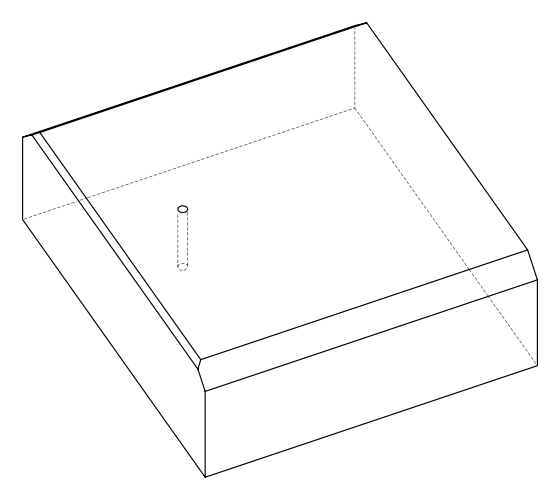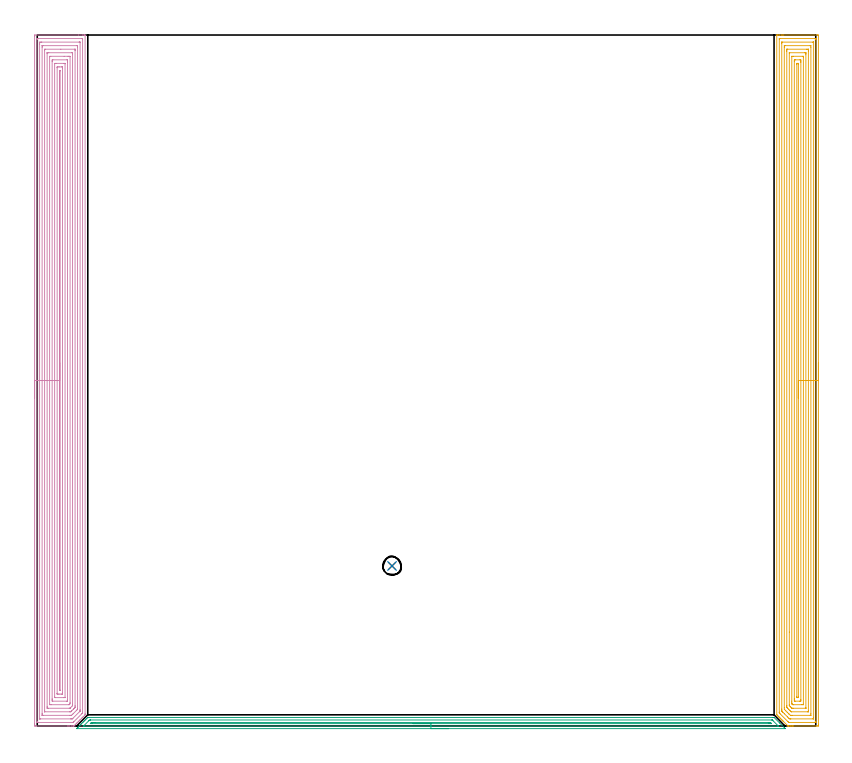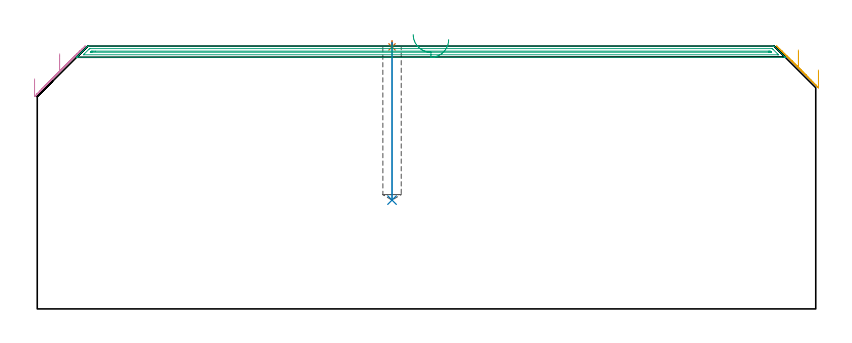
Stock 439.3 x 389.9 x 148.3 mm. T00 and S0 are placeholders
(PLAN: 5 operations, 2 tool changes, 72.8 min)
(1 SPOT_DRILL | STEP1POCKET | NXT0321_9005460120000 | 0.03 min | 3 mm3)
(2 DRILL_BLIND_HOLE_INTO_CENTER | STEP1POCKET | UGT0301_499 | 0.36 min | 7165 mm3)
(3 AREA_MILL | FG_CHAMFER_SURFACE | UGT0205_001 | 9.61 min | 8092 mm3)
(4 AREA_MILL_1 | FG_CHAMFER_SURFACE_1 | UGT0205_001 | 34.48 min | 158184 mm3)
(5 AREA_MILL_2 | FG_CHAMFER_SURFACE_2 | UGT0205_001 | 28.29 min | 107487 mm3)
(TOOL NXT0321_9005460120000 | NC Spot Drill, 142deg, 12mm, Carbide, Uncoated | D12 PA142 FL30 Z2)
(TOOL UGT0301_499 | Carbide Drill 10.4 mm | D10.4 PA118 FL87 Z2)
(TOOL UGT0205_001 | Chamfer Mill 20 x 3 x 45 deg. | D20 FL50 Z2)
(OP 1 SPOT_DRILL)
G17 G21 G94 G90
T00 M6
G54
G17 G0 G90 X200.2 Y90.3 S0 M3
G43 Z158.3 H0
G94 G81 G98 Z147.852 F250. R151.3
G80
M5
M2
(OP 2 DRILL_BLIND_HOLE_INTO_CENTER)
G17 G21 G94 G90
T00 M6
G54
G17 G0 G90 X200.2 Y90.3 S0 M3
G43 Z158.3 H0
G94 G81 G98 Z61.4 F250. R150.3
G80
M5
M2
(OP 3 AREA_MILL)
G17 G21 G94 G90
T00 M6
G54
G17 G0 G90 X232.15 Y-1.5 S1061 M3
G43 Z158.3 H0
Z152.
G94 G1 X232.112 Z151.128 F250.
X231.998 Z150.264
X231.809 Z149.412
X231.547 Z148.58
X231.213 Z147.774
X230.81 Z147.
X230.341 Z146.264
X229.81 Z145.572
X229.221 Z144.929
X228.578 Z144.34
X227.886 Z143.808
X227.15 Z143.34
X226.376 Z142.937
X225.57 Z142.603
X224.738 Z142.341
X223.886 Z142.152
X223.021 Z142.038
X222.15 Z142.
X22.351 Y-1.499 Z142.001
X22.217 Y-1.494 Z142.004
X22.258 Y-1.446 Z142.052
X22.378 Y-1.322 Z142.177
X22.825 Y-0.873 Z142.623
X22.988 Y-0.709 Z142.786
X23.272 Y-0.428 Z143.072
X23.286 Y-0.414 Z143.086
X23.873 Y0.176 Z143.671
X24.165 Y0.466 Z143.966
X24.758 Y1.06 Z144.556
X25.046 Y1.347 Z144.846
X25.059 Y1.359 Z144.859
X25.643 Y1.945 Z145.441
X25.995 Y2.296 Z145.795
X26.528 Y2.829 Z146.326
X27.119 Y3.419 Z146.919
X27.294 Y3.595 Z147.093
X27.412 Y3.714 Z147.211
X28.004 Y4.304 Z147.803
X28.446 Y4.746 Z148.246
X28.45 Y4.749 Z148.249
X28.505 Y4.799 Z148.284
X29.082 Y4.8 Z148.3
X415.218
X415.795 Y4.799 Z148.284
X415.851 Y4.749 Z148.249
X418.952 Y1.65 Z145.147
X421.606 Y-1.004 Z142.492
X421.975 Y-1.375 Z142.125
X422.046 Y-1.446 Z142.054
X422.071 Y-1.473 Z142.027
X422.083 Y-1.494 Z142.005
X422.071 Y-1.5 Z142.
X222.15
Y-0.086 Z143.414
X26.365 Y-0.085 Z143.415
X26.085 Y-0.076 Z143.424
X26.12 Y-0.037 Z143.463
X26.215 Y0.064 Z143.564
X26.315 Y0.166 Z143.666
X26.4 Y0.251 Z143.751
X29.082 Y2.931 Z146.431
X29.332 Y3.172 Z146.672
X29.55 Y3.379 Z146.879
X29.975 Y3.385 Z146.885
X30.009 Y3.386 Z146.886
X414.573 Y3.385 Z146.885
X414.681 Y3.384 Z146.884
X414.734 Y3.382 Z146.882
X414.756 Y3.379 Z146.879
X414.805 Y3.334 Z146.834
X415.218 Y2.931 Z146.431
X417.9 Y0.25 Z143.75
X418.113 Y0.031 Z143.531
X418.198 Y-0.059 Z143.441
X418.211 Y-0.08 Z143.42
X418.179 Y-0.082 Z143.418
X418.086 Y-0.084 Z143.416
X417.9 Y-0.086 Z143.414
X417.866
X222.15
Y1.328 Z144.828
X30.869 Y1.329 Z144.829
X30.299 Y1.33 Z144.83
X30.012 Y1.334 Z144.834
X29.975 Y1.336 Z144.836
X29.953 Y1.344 Z144.844
X29.962 Y1.357 Z144.857
X29.975 Y1.375 Z144.875
X30.113 Y1.513 Z145.013
X30.252 Y1.65 Z145.15
X30.564 Y1.952 Z145.452
X30.869 Y1.964 Z145.464
X31.44 Y1.97 Z145.47
X32.657 Y1.972 Z145.472
X412.537 Y1.971 Z145.471
X413.109 Y1.968 Z145.468
X413.431 Y1.964 Z145.464
X413.737 Y1.952 Z145.452
X414.044 Y1.65 Z145.15
X414.325 Y1.367 Z144.867
X414.345 Y1.335 Z144.835
X414.325 Y1.334 Z144.834
X413.754 Y1.33 Z144.83
X413.431 Y1.329 Z144.829
X412.862 Y1.328 Z144.828
X222.15
X221.278 Z144.867
X220.413 Z144.98
X219.562 Z145.169
X218.73 Z145.432
X217.924 Z145.765
X217.15 Z146.168
X216.414 Z146.637
X215.722 Z147.168
X215.079 Z147.757
X214.489 Z148.401
X213.958 Z149.093
X213.49 Z149.828
X213.087 Z150.602
X212.753 Z151.408
X212.491 Z152.24
X212.302 Z153.092
X212.188 Z153.957
X212.15 Z154.828
G0 Z158.3
M5
M2
(OP 4 AREA_MILL_1)
G17 G21 G94 G90
T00 M6
G54
G17 G0 G90 X-1.5 Y184.95 S1061 M3
G43 Z158.3 H0
Z129.8
G94 G1 Y184.988 Z128.928 F250.
Y185.102 Z128.063
Y185.291 Z127.212
Y185.553 Z126.38
Y185.887 Z125.574
Y186.29 Z124.8
Y186.758 Z124.064
Y187.29 Z123.372
Y187.879 Z122.729
Y188.522 Z122.14
Y189.214 Z121.608
Y189.95 Z121.14
Y190.724 Z120.737
Y191.53 Z120.403
Y192.362 Z120.141
Y193.214 Z119.952
Y194.078 Z119.838
Y194.95 Z119.8
Y389.28
X-1.496 Y389.657 Z119.802
X-1.492 Y389.89 Z119.806
X-1.255 Y389.9 Z120.042
X23.211 Z144.507
X25.598 Z146.893
X26.284 Z147.584
X26.601 Z147.9
X26.973 Y389.893 Z148.264
X26.997 Y389.89 Z148.288
X27. Y389.727 Z148.3
Y6.874
Y6.305 Z148.284
X26.93 Y6.23 Z148.23
X25.788 Y5.087 Z147.086
X25.228 Y4.527 Z146.527
X25.007 Y4.306 Z146.304
X24.895 Y4.194 Z146.192
X24.356 Y3.656 Z145.655
X24.121 Y3.419 Z145.418
X24.001 Y3.3 Z145.299
X23.485 Y2.784 Z144.784
X23.235 Y2.533 Z144.531
X23.108 Y2.407 Z144.405
X22.613 Y1.913 Z143.913
X22.349 Y1.647 Z143.645
X22.215 Y1.513 Z143.512
X21.742 Y1.042 Z143.042
X21.463 Y0.761 Z142.759
X20.873 Y0.173 Z142.172
X20.725 Y0.029 Z142.023
X20.702 Y0.01 Z142.001
X20.381 Y0. Z141.681
X20.082 Z141.381
X19.395 Z140.69
X18.166 Z139.463
X17.623 Z138.918
X17.009 Z138.304
X-0.984 Y0.001 Z120.313
X-1.194 Y0.003 Z120.103
X-1.492 Y0.009 Z119.806
X-1.495 Y0.105 Z119.803
X-1.499 Y0.62 Z119.801
X-1.5 Y1.14 Z119.8
Y194.95
X-0.086 Z121.214
Y387.481
X-0.084 Y387.714 Z121.216
X-0.081 Y387.823 Z121.219
X-0.079 Y387.875 Z121.221
X-0.069 Y387.89 Z121.231
X-0.018 Y387.892 Z121.282
X0.386 Y387.899 Z121.686
X25.195 Y387.9 Z146.495
X25.45 Y387.896 Z146.75
X25.562 Y387.892 Z146.862
X25.579 Y387.89 Z146.879
X25.581 Y387.872 Z146.881
X25.584 Y387.821 Z146.884
X25.585 Y387.716 Z146.885
X25.586 Y387.506 Z146.886
X25.585 Y7.768 Z146.885
X25.573 Y7.335 Z146.873
X25.359 Y7.115 Z146.659
X25.124 Y6.874 Z146.424
X20.657 Y2.407 Z141.957
X20.467 Y2.219 Z141.767
X20.282 Y2.039 Z141.582
X20.249 Y2.011 Z141.549
X20.221 Y2.007 Z141.521
X20.161 Y2.003 Z141.461
X20.04 Y2.001 Z141.34
X19.799 Y2. Z141.099
X0.305 Z121.605
X0.05 Y2.004 Z121.35
X-0.062 Y2.008 Z121.238
X-0.079 Y2.01 Z121.221
X-0.081 Y2.028 Z121.219
X-0.084 Y2.079 Z121.216
X-0.085 Y2.184 Z121.215
X-0.086 Y2.394 Z121.214
Y194.95
X1.328 Z122.628
X1.329 Y384.813 Z122.629
Y385.16
X1.333 Y385.706 Z122.633
X1.335 Y385.872 Z122.635
X1.491 Y385.891 Z122.791
X1.674 Y385.895 Z122.974
X2.368 Y385.9 Z123.668
X2.56 Z123.86
X23.634 Z144.934
X23.826 Y385.898 Z145.126
X24.018 Y385.894 Z145.318
X24.144 Y385.89 Z145.444
X24.165 Y385.881 Z145.465
X24.167 Y385.864 Z145.467
X24.169 Y385.822 Z145.469
X24.171 Y385.706 Z145.471
Y9.206
X24.17 Y8.661 Z145.47
X24.167 Y8.487 Z145.467
X24.165 Y8.401 Z145.465
X24.158 Y8.368 Z145.458
X24.138 Y8.346 Z145.438
X23.826 Y8.026 Z145.126
X20.138 Y4.338 Z141.438
X19.992 Y4.194 Z141.292
X19.87 Y4.082 Z141.17
X19.778 Y4.01 Z141.078
X19.585 Y4.003 Z140.885
X19.395 Y4.001 Z140.695
X18.701 Y4. Z140.001
X1.866 Z123.166
X1.674 Y4.002 Z122.974
X1.482 Y4.005 Z122.782
X1.355 Y4.01 Z122.655
X1.335 Y4.019 Z122.635
X1.333 Y4.036 Z122.633
X1.33 Y4.078 Z122.63
X1.329 Y4.194 Z122.629
X1.328 Y194.95 Z122.628
X2.743 Z124.043
Y383.026
X2.745 Y383.733 Z124.045
X2.747 Y383.836 Z124.047
X2.749 Y383.889 Z124.049
X2.797 Y383.892 Z124.097
X3.013 Y383.896 Z124.313
X3.446 Y383.9 Z124.746
X22.073 Z143.373
X22.492 Y383.896 Z143.792
X22.702 Y383.892 Z144.002
X22.748 Y383.89 Z144.048
X22.751 Y383.855 Z144.051
X22.753 Y383.792 Z144.053
X22.757 Y383.21 Z144.057
Y383.026
Y9.739
X22.755 Y9.554 Z144.055
X22.753 Y9.466 Z144.053
X22.75 Y9.425 Z144.05
X22.729 Y9.39 Z144.029
X22.618 Y9.273 Z143.918
X22.477 Y9.128 Z143.777
X22.054 Y8.702 Z143.354
X20.226 Y6.874 Z141.526
X19.807 Y6.459 Z141.107
X19.395 Y6.053 Z140.695
X19.358 Y6.019 Z140.658
X18.509 Y6. Z139.809
X18.49 Z139.79
X3.427 Z124.727
X3.008 Y6.004 Z124.308
X2.798 Y6.008 Z124.098
X2.752 Y6.01 Z124.052
X2.749 Y6.045 Z124.049
X2.746 Y6.107 Z124.046
X2.743 Y6.69 Z124.043
Y6.874
Y194.95
X4.157 Z125.457
X4.158 Y381.239 Z125.458
X4.159 Y381.414 Z125.459
X4.164 Y381.593 Z125.464
X4.175 Y381.89 Z125.475
X4.332 Y381.894 Z125.632
X4.564 Y381.899 Z125.864
X13.308 Y381.9 Z134.608
X21.261 Y381.899 Z142.561
X21.319 Y381.898 Z142.619
X21.333 Y381.895 Z142.633
X21.336 Y381.892 Z142.636
X21.339 Y381.87 Z142.639
X21.341 Y381.77 Z142.641
X21.343 Y381.416 Z142.643
Y381.239
X21.342 Y11.341 Z142.642
Y11.166
X21.336 Y10.448 Z142.636
X21.255 Y10.36 Z142.555
X21.168 Y10.269 Z142.468
X20.813 Y9.912 Z142.113
X20.456 Y9.554 Z141.756
X19.479 Y8.577 Z140.779
X19.395 Y8.494 Z140.695
X19.032 Y8.134 Z140.332
X18.956 Y8.062 Z140.256
X18.91 Y8.02 Z140.21
X18.834 Y8.015 Z140.134
X18.509 Y8.006 Z139.809
X18.278 Y8.001 Z139.578
X4.239 Z125.539
X4.181 Y8.002 Z125.481
X4.166 Y8.005 Z125.466
X4.164 Y8.008 Z125.464
X4.161 Y8.03 Z125.461
X4.159 Y8.13 Z125.459
X4.157 Y8.484 Z125.457
Y8.661
Y194.95
X5.571 Z126.871
X5.572 Y379.452 Z126.872
X5.573 Y379.721 Z126.873
X5.576 Y379.855 Z126.876
X5.578 Y379.881 Z126.878
X5.598 Y379.89 Z126.898
X5.664 Y379.896 Z126.964
X6.104 Y379.899 Z127.404
X6.546 Y379.9 Z127.846
X19.395 Y379.899 Z140.695
X19.842 Y379.896 Z141.142
X19.914 Y379.89 Z141.214
X19.922 Y379.815 Z141.222
X19.925 Y379.452 Z141.225
X19.928 Y378.915 Z141.228
Y12.235
X19.926 Y11.7 Z141.226
X19.923 Y11.52 Z141.223
X19.921 Y11.48 Z141.221
X19.889 Y11.445 Z141.189
X19.792 Y11.341 Z141.092
X18.9 Y10.448 Z140.2
X18.703 Y10.253 Z140.003
X18.509 Y10.065 Z139.809
X18.452 Y10.011 Z139.752
X18.399 Y10.008 Z139.699
X18.288 Y10.004 Z139.588
X18.067 Y10. Z139.367
X6.104 Y10.001 Z127.404
X5.659 Y10.004 Z126.959
X5.586 Y10.01 Z126.886
X5.578 Y10.085 Z126.878
X5.575 Y10.448 Z126.875
X5.572 Y10.985 Z126.872
X5.571 Y194.95 Z126.871
X6.985 Z128.285
Y377.67
X6.991 Y377.89 Z128.291
X7.645 Y377.899 Z128.945
X15.175 Y377.9 Z136.475
X17.391 Z138.691
X17.623 Y377.899 Z138.923
X18.28 Y377.896 Z139.58
X18.509 Y377.89 Z139.809
X18.515 Y377.66 Z139.815
Y13.128
X18.509 Y12.519 Z139.809
X18.371 Y12.374 Z139.671
X18.235 Y12.235 Z139.535
X18.028 Y12.037 Z139.328
X17.994 Y12.01 Z139.294
X17.934 Y12.005 Z139.234
X17.855 Y12.001 Z139.155
X7.877 Z129.177
X7.22 Y12.004 Z128.52
X6.991 Y12.01 Z128.291
X6.985 Y12.24 Z128.285
Y194.95
X8.399 Z129.699
X8.4 Y374.985 Z129.7
X8.401 Y375.349 Z129.701
X8.407 Y375.878 Z129.707
X8.742 Y375.899 Z130.042
X8.763 Y375.9 Z130.063
X16.737 Y375.899 Z138.037
X17.093 Y375.878 Z138.393
X17.098 Y375.514 Z138.398
X17.1 Y374.985 Z138.4
Y374.618
Y14.915
X17.099 Y14.551 Z138.399
X17.093 Y14.022 Z138.393
X16.758 Y14.001 Z138.058
X16.737 Y14. Z138.037
X8.763 Y14.001 Z130.063
X8.407 Y14.022 Z129.707
X8.402 Y14.386 Z129.702
X8.4 Y14.915 Z129.7
Y15.282
X8.399 Y194.95 Z129.699
X9.814 Z131.114
Y373.743
X9.816 Y373.834 Z131.116
X9.82 Y373.877 Z131.12
X9.822 Y373.89 Z131.122
X9.843 Y373.895 Z131.143
X10.535 Y373.899 Z131.835
X10.725 Y373.9 Z132.025
X15.156 Y373.899 Z136.456
X15.671 Y373.891 Z136.971
X15.68 Y373.889 Z136.98
X15.682 Y373.879 Z136.982
X15.685 Y373.846 Z136.985
X15.686 Y373.778 Z136.986
Y373.64
X15.685 Y16.157 Z136.985
X15.684 Y16.066 Z136.984
X15.68 Y16.023 Z136.98
X15.678 Y16.01 Z136.978
X15.657 Y16.005 Z136.957
X14.965 Y16.001 Z136.265
X14.775 Y16. Z136.075
X10.344 Y16.001 Z131.644
X9.829 Y16.009 Z131.129
X9.82 Y16.011 Z131.12
X9.818 Y16.021 Z131.118
X9.815 Y16.054 Z131.115
X9.814 Y16.122 Z131.114
Y16.26
Y194.95
X11.228 Z132.528
X11.229 Y371.411 Z132.529
X11.23 Y371.603 Z132.53
X11.235 Y371.799 Z132.535
X11.245 Y371.89 Z132.545
X11.3 Y371.894 Z132.6
X11.421 Y371.897 Z132.721
X11.822 Y371.9 Z133.122
X12.708 Z134.008
X13.594 Z134.894
X14.079 Y371.897 Z135.379
X14.24 Y371.893 Z135.54
X14.262 Y371.89 Z135.562
X14.266 Y371.838 Z135.566
X14.27 Y371.735 Z135.57
X14.272 Y371.605 Z135.572
Y371.411
X14.271 Y18.489 Z135.571
X14.27 Y18.297 Z135.57
X14.265 Y18.101 Z135.565
X14.255 Y18.01 Z135.555
X14.2 Y18.006 Z135.5
X14.079 Y18.003 Z135.379
X13.678 Y18. Z134.978
X12.792 Z134.092
X11.906 Z133.206
X11.421 Y18.003 Z132.721
X11.26 Y18.007 Z132.56
X11.238 Y18.01 Z132.538
X11.234 Y18.062 Z132.534
X11.23 Y18.165 Z132.53
X11.228 Y18.295 Z132.528
Y18.489
Y194.95
X12.642 Z133.942
X12.643 Y369.624 Z133.943
X12.645 Y369.841 Z133.945
X12.648 Y369.876 Z133.948
X12.651 Y369.89 Z133.951
X12.66 Y369.892 Z133.96
X12.75 Y369.895 Z134.05
X12.84 Y369.892 Z134.14
X12.85 Y369.891 Z134.15
X12.853 Y369.862 Z134.153
X12.856 Y369.805 Z134.156
X12.857 Y369.733 Z134.157
X12.858 Y369.624 Z134.158
X12.857 Y20.276 Z134.157
X12.855 Y20.059 Z134.155
X12.852 Y20.024 Z134.152
X12.849 Y20.01 Z134.149
X12.84 Y20.008 Z134.14
X12.75 Y20.005 Z134.05
X12.66 Y20.008 Z133.96
X12.65 Y20.009 Z133.95
X12.647 Y20.038 Z133.947
X12.644 Y20.095 Z133.944
X12.643 Y20.167 Z133.943
X12.642 Y20.276 Z133.942
Y194.95
Y195.822 Z133.98
Y196.686 Z134.094
Y197.538 Z134.283
Y198.37 Z134.545
Y199.176 Z134.879
Y199.95 Z135.282
Y200.686 Z135.751
Y201.378 Z136.282
Y202.021 Z136.871
Y202.61 Z137.514
Y203.142 Z138.206
Y203.61 Z138.942
Y204.013 Z139.716
Y204.347 Z140.522
Y204.609 Z141.354
Y204.798 Z142.206
Y204.912 Z143.071
Y204.95 Z143.942
G0 Z158.3
M5
M2
(OP 5 AREA_MILL_2)
G17 G21 G94 G90
T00 M6
G54
G17 G0 G90 X440.8 Y204.95 S1061 M3
G43 Z158.3 H0
Z134.8
G94 G1 Y204.912 Z133.928 F250.
Y204.798 Z133.064
Y204.609 Z132.212
Y204.347 Z131.38
Y204.013 Z130.574
Y203.61 Z129.8
Y203.142 Z129.064
Y202.61 Z128.372
Y202.021 Z127.729
Y201.378 Z127.14
Y200.686 Z126.609
Y199.95 Z126.14
Y199.176 Z125.737
Y198.37 Z125.403
Y197.538 Z125.141
Y196.686 Z124.952
Y195.822 Z124.838
Y194.95 Z124.8
Y0.913
X440.799 Y0.62 Z124.801
X440.793 Y0.026 Z124.804
X440.792 Y0.007 Z124.806
X440.2 Y0.003 Z125.397
X439.582 Y0. Z126.016
X426.82 Z138.775
X426.273 Z139.324
X425.928 Z139.668
X425.381 Z140.215
X425.036 Z140.559
X424.345 Z141.255
X423.993 Z141.607
X423.731 Y0.002 Z141.862
X423.589 Y0.01 Z142.003
X423.549 Y0.048 Z142.044
X423.525 Y0.073 Z142.07
X423.426 Y0.173 Z142.172
X421.192 Y2.407 Z144.406
X421.022 Y2.576 Z144.573
X420.852 Y2.747 Z144.746
X420.746 Y2.853 Z144.852
X420.576 Y3.022 Z145.019
X420.406 Y3.193 Z145.192
X420.299 Y3.3 Z145.299
X420.13 Y3.468 Z145.465
X419.961 Y3.638 Z145.637
X419.852 Y3.747 Z145.746
X419.684 Y3.914 Z145.911
X419.516 Y4.083 Z146.082
X419.405 Y4.194 Z146.192
X419.238 Y4.36 Z146.357
X419.07 Y4.529 Z146.527
X418.959 Y4.64 Z146.639
X418.792 Y4.806 Z146.803
X418.625 Y4.974 Z146.973
X418.512 Y5.087 Z147.086
X418.346 Y5.252 Z147.249
X418.18 Y5.419 Z147.418
X418.065 Y5.534 Z147.533
X417.9 Y5.698 Z147.695
X417.735 Y5.864 Z147.863
X417.618 Y5.981 Z147.979
X417.366 Y6.236 Z148.231
X417.304 Y6.306 Z148.289
X417.3 Y6.427 Z148.3
Y389.727
X417.302 Y389.89 Z148.288
X417.357 Y389.892 Z148.235
X417.764 Y389.9 Z147.835
X418.101 Z147.499
X418.792 Z146.804
X420.029 Z145.568
X420.576 Z145.019
X421.194 Z144.401
X440.2 Z125.397
X440.476 Y389.898 Z125.121
X440.792 Y389.89 Z124.806
X440.799 Y389.574 Z124.799
X440.8 Y194.95 Z124.8
X439.386 Z126.214
Y2.329
X439.385 Y2.252 Z126.215
X439.381 Y2.097 Z126.219
X439.378 Y2.009 Z126.222
X439.358 Y2.006 Z126.242
X439.308 Y2.003 Z126.292
X438.822 Y2. Z126.778
X424.55 Z141.05
X424.144 Y2.002 Z141.456
X424.086 Y2.005 Z141.514
X424.052 Y2.01 Z141.548
X424.021 Y2.037 Z141.579
X423.895 Y2.158 Z141.705
X423.643 Y2.407 Z141.957
X419.176 Y6.874 Z146.424
X418.792 Y7.265 Z146.808
X418.735 Y7.327 Z146.865
X418.721 Y7.536 Z146.879
X418.716 Y7.69 Z146.884
X418.715 Y7.768 Z146.885
X418.714 Y387.571 Z146.886
X418.715 Y387.648 Z146.885
X418.719 Y387.803 Z146.881
X418.722 Y387.891 Z146.878
X418.741 Y387.894 Z146.859
X418.792 Y387.897 Z146.808
X419.278 Y387.9 Z146.322
X438.903 Z126.697
X439.308 Y387.897 Z126.292
X439.366 Y387.894 Z126.234
X439.377 Y387.891 Z126.223
X439.381 Y387.829 Z126.219
X439.384 Y387.726 Z126.216
X439.386 Y387.571 Z126.214
Y387.493
Y194.95
X437.972 Z127.628
X437.971 Y4.639 Z127.629
X437.97 Y4.194 Z127.63
X437.968 Y4.082 Z127.632
X437.965 Y4.028 Z127.635
X437.961 Y4.01 Z127.639
X437.911 Y4.007 Z127.689
X437.716 Y4.001 Z127.884
X425.229 Y4. Z140.371
X425.036 Y4.003 Z140.564
X424.843 Y4.008 Z140.757
X424.491 Y4.021 Z141.109
X424.308 Y4.194 Z141.292
X424.144 Y4.356 Z141.456
X423.412 Y5.087 Z142.188
X421.625 Y6.874 Z143.975
X420.732 Y7.768 Z144.868
X420.576 Y7.926 Z145.024
X420.212 Y8.3 Z145.388
X420.135 Y8.397 Z145.465
X420.132 Y8.512 Z145.468
X420.13 Y8.661 Z145.47
X420.129 Y9.109 Z145.471
X420.128 Y9.554 Z145.472
X420.129 Y385.261 Z145.471
X420.13 Y385.706 Z145.47
X420.132 Y385.818 Z145.468
X420.135 Y385.872 Z145.465
X420.139 Y385.89 Z145.461
X420.189 Y385.893 Z145.411
X420.384 Y385.899 Z145.216
X437.718 Z127.882
X437.846 Y385.896 Z127.754
X437.949 Y385.89 Z127.651
X437.966 Y385.887 Z127.634
X437.968 Y385.88 Z127.632
X437.97 Y385.856 Z127.63
X437.971 Y385.706 Z127.629
X437.972 Y194.95 Z127.628
X436.557 Z129.043
Y6.874
X436.552 Y6.061 Z129.048
X436.55 Y6.011 Z129.05
X436.503 Y6.008 Z129.097
X436.395 Y6.004 Z129.205
X436.177 Y6.001 Z129.423
X425.928 Y6. Z139.672
X425.036 Y6.004 Z140.564
X425.01 Y6.007 Z140.59
X424.144 Y6.81 Z141.456
X424.076 Y6.874 Z141.524
X423.181 Y7.768 Z142.419
X422.36 Y8.591 Z143.24
X422.292 Y8.661 Z143.308
X421.55 Y9.472 Z144.05
X421.543 Y10.448 Z144.057
Y383.026
X421.548 Y383.839 Z144.052
X421.55 Y383.889 Z144.05
X421.597 Y383.892 Z144.003
X421.705 Y383.896 Z143.895
X421.923 Y383.899 Z143.677
X436.185 Z129.415
X436.398 Y383.897 Z129.202
X436.504 Y383.893 Z129.096
X436.55 Y383.89 Z129.05
X436.557 Y383.026 Z129.043
Y194.95
X435.143 Z130.457
X435.142 Y8.661 Z130.458
X435.14 Y8.368 Z130.46
X435.136 Y8.071 Z130.464
X435.131 Y8.009 Z130.469
X435.095 Y8.006 Z130.505
X435.013 Y8.003 Z130.587
X434.848 Y8.001 Z130.752
X434.616 Y8. Z130.984
X425.695 Y8.001 Z139.905
X425.531 Y8.006 Z140.069
X425.45 Y8.01 Z140.15
X425.309 Y8.13 Z140.291
X425.036 Y8.382 Z140.564
X424.742 Y8.661 Z140.858
X424.144 Y9.255 Z141.456
X423.845 Y9.554 Z141.755
X423.252 Y10.159 Z142.348
X422.973 Y10.448 Z142.627
X422.964 Y10.736 Z142.636
X422.959 Y11.341 Z142.641
X422.957 Y11.636 Z142.643
Y380.641
X422.958 Y381.239 Z142.642
X422.959 Y381.532 Z142.641
X422.964 Y381.829 Z142.636
X422.969 Y381.891 Z142.631
X423.005 Y381.893 Z142.595
X423.087 Y381.897 Z142.513
X423.252 Y381.899 Z142.348
X423.484 Y381.9 Z142.116
X434.188 Z131.412
X434.848 Y381.898 Z130.752
X435.084 Y381.896 Z130.516
X435.13 Y381.89 Z130.47
X435.136 Y381.878 Z130.464
X435.139 Y381.841 Z130.461
X435.142 Y381.239 Z130.458
X435.143 Y380.944 Z130.457
Y194.95
X433.729 Z131.871
Y10.448
X433.727 Y10.115 Z131.873
X433.724 Y10.033 Z131.876
X433.723 Y10.018 Z131.877
X433.713 Y10.01 Z131.887
X433.66 Y10.006 Z131.94
X433.51 Y10.001 Z132.09
X426.82 Y10. Z138.78
X426.374 Y10.001 Z139.226
X425.928 Y10.008 Z139.672
X425.866 Y10.01 Z139.734
X425.801 Y10.065 Z139.799
X425.668 Y10.191 Z139.932
X425.402 Y10.448 Z140.198
X425.036 Y10.812 Z140.564
X424.508 Y11.341 Z141.092
X424.433 Y11.422 Z141.167
X424.39 Y11.47 Z141.21
X424.378 Y11.51 Z141.222
X424.375 Y11.674 Z141.225
X424.372 Y12.006 Z141.228
X424.371 Y52.967 Z141.229
Y379.452
X424.373 Y379.785 Z141.227
X424.376 Y379.867 Z141.224
X424.377 Y379.882 Z141.223
X424.387 Y379.89 Z141.213
X424.44 Y379.894 Z141.16
X424.59 Y379.899 Z141.01
X433.064 Z132.536
X433.511 Y379.898 Z132.089
X433.685 Y379.891 Z131.915
X433.722 Y379.888 Z131.878
X433.724 Y379.825 Z131.876
X433.727 Y379.681 Z131.873
X433.728 Y379.452 Z131.872
X433.729 Y378.786 Z131.871
Y194.95
X432.315 Z133.285
X432.314 Y12.235 Z133.286
X432.313 Y12.094 Z133.287
X432.311 Y12.045 Z133.289
X432.308 Y12.015 Z133.292
X432.288 Y12.01 Z133.312
X432.172 Y12.007 Z133.428
X431.514 Y12. Z134.086
X426.82 Y12.001 Z138.78
X426.585 Y12.002 Z139.015
X426.429 Y12.006 Z139.171
X426.306 Y12.01 Z139.294
X426.256 Y12.054 Z139.344
X426.064 Y12.235 Z139.536
X425.928 Y12.372 Z139.672
X425.836 Y12.469 Z139.764
X425.793 Y12.516 Z139.807
X425.79 Y12.7 Z139.81
X425.786 Y12.986 Z139.814
X425.785 Y14.022 Z139.815
X425.786 Y377.665 Z139.814
X425.787 Y377.806 Z139.813
X425.789 Y377.855 Z139.811
X425.792 Y377.885 Z139.808
X425.812 Y377.89 Z139.788
X425.928 Y377.893 Z139.672
X426.586 Y377.9 Z139.014
X431.938 Z133.662
X432.172 Y377.897 Z133.428
X432.25 Y377.894 Z133.35
X432.306 Y377.89 Z133.294
X432.309 Y377.807 Z133.291
X432.313 Y377.665 Z133.287
X432.314 Y377.523 Z133.286
X432.315 Y194.95 Z133.285
X430.9 Z134.7
Y14.915
X430.898 Y14.405 Z134.702
X430.893 Y14.022 Z134.707
X430.409 Y14. Z135.191
X430.388 Z135.212
X427.712 Y14.001 Z137.888
X427.207 Y14.022 Z138.393
X427.201 Y14.533 Z138.399
X427.2 Y14.915 Z138.4
Y15.429
Y374.985
X427.202 Y375.495 Z138.398
X427.207 Y375.878 Z138.393
X427.691 Y375.9 Z137.909
X427.712 Z137.888
X430.388 Y375.899 Z135.212
X430.893 Y375.878 Z134.707
X430.899 Y375.367 Z134.701
X430.9 Y374.985 Z134.7
Y374.471
Y194.95
X429.486 Z136.114
Y16.702
X429.484 Y16.257 Z136.116
X429.481 Y16.039 Z136.119
X429.48 Y16.018 Z136.12
X429.46 Y16.01 Z136.14
X429.396 Y16.005 Z136.204
X429.304 Y16.001 Z136.296
X428.73 Z136.87
X428.67 Y16.002 Z136.93
X428.627 Y16.006 Z136.973
X428.62 Y16.01 Z136.98
X428.617 Y16.015 Z136.983
X428.615 Y16.041 Z136.985
X428.614 Y16.702 Z136.986
Y373.188
X428.618 Y373.635 Z136.982
X428.621 Y373.852 Z136.979
X428.625 Y373.891 Z136.975
X428.65 Y373.894 Z136.95
X428.699 Y373.897 Z136.901
X428.795 Y373.899 Z136.805
X429.37 Z136.23
X429.43 Y373.898 Z136.17
X429.473 Y373.894 Z136.127
X429.48 Y373.89 Z136.12
X429.483 Y373.885 Z136.117
X429.485 Y373.859 Z136.115
X429.486 Y373.642 Z136.114
Y373.207
Y194.95
Y194.078 Z136.152
Y193.214 Z136.266
Y192.362 Z136.454
Y191.53 Z136.717
Y190.724 Z137.051
Y189.95 Z137.453
Y189.214 Z137.922
Y188.522 Z138.453
Y187.879 Z139.043
Y187.29 Z139.686
Y186.758 Z140.378
Y186.29 Z141.114
Y185.887 Z141.888
Y185.553 Z142.694
Y185.291 Z143.526
Y185.102 Z144.377
Y184.988 Z145.242
Y184.95 Z146.114
G0 Z158.3
M5
M2
